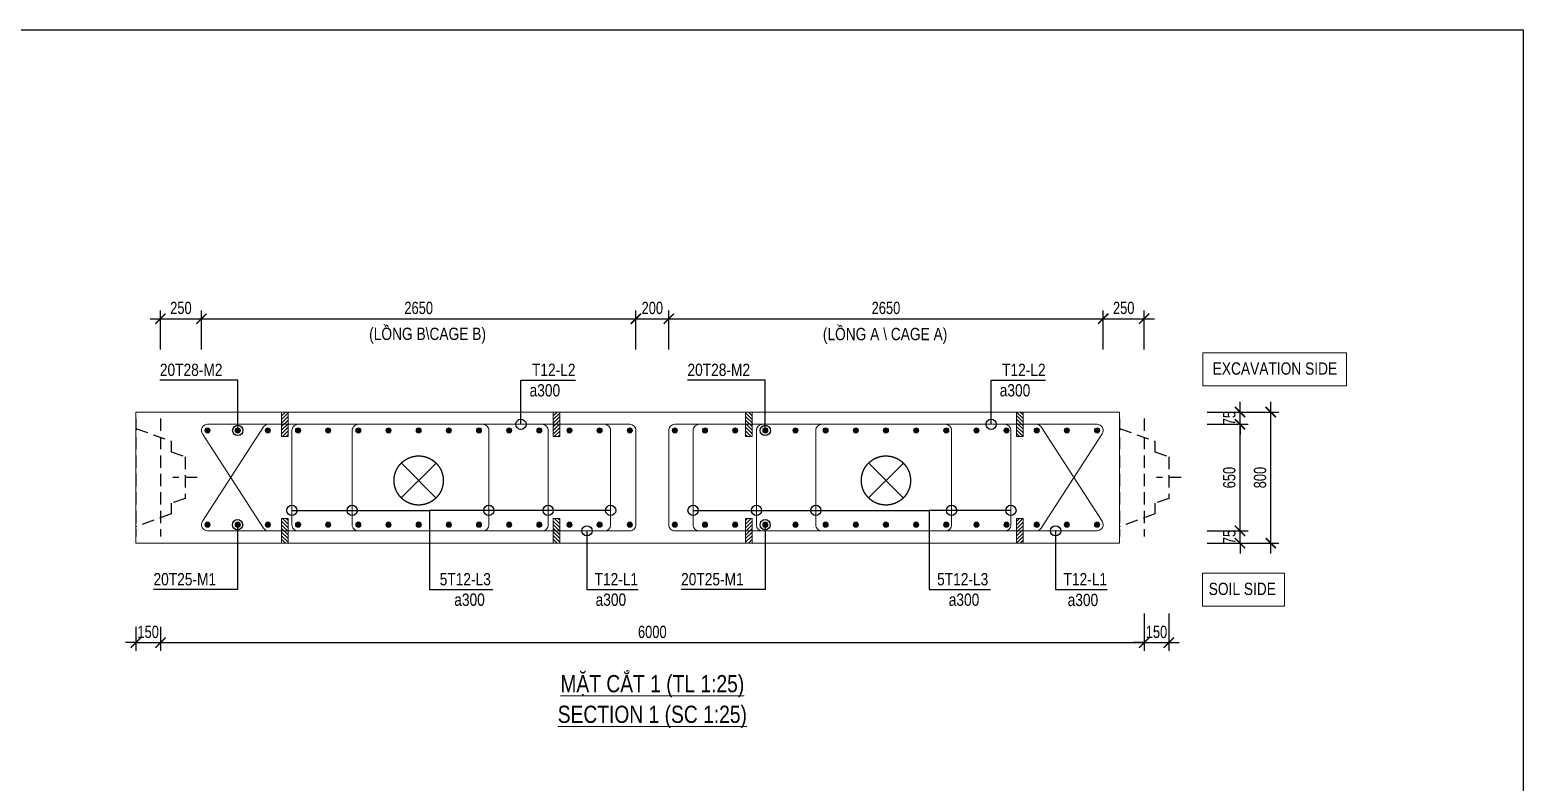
# Model space of a CAD drawing. Header units: millimetres. Extents: x 2746337 to 7547699, y -363432 to 15720.
# Drawn here: x 3008379 to 3044810, y -106472 to -88114 of the extents above; entities that cross this region are included whole.
import ezdxf
from ezdxf.enums import TextEntityAlignment as Align

# ---------------------------------------------------------------- set-up
doc = ezdxf.new("R2010")
doc.units = ezdxf.units.MM
doc.header["$LTSCALE"] = 1200
doc.header["$PDMODE"] = 3
doc.linetypes.add('CENTER', pattern=[2, 1.25, -0.25, 0.25, -0.25])
doc.linetypes.add('HIDDEN', pattern=[0.375, 0.25, -0.125])
for name, color, linetype, lineweight in [('5', 5, 'Continuous', 13), ('BOUND', 3, 'Continuous', 20), ('CWS', 8, 'HIDDEN', 9), ('ENOTE', 2, 'Continuous', 15), ('GRID', 74, 'CENTER', 15), ('K-THUOC', 1, 'Continuous', 18), ('LEADER', 8, 'Continuous', 9), ('MCT', 6, 'Continuous', 20), ('TEXTEN', 3, 'Continuous', 13), ('TEXTMA', 2, 'Continuous', 13), ('TEXTVN', 2, 'Continuous', 20), ('TIE', 4, 'Continuous', 13)]:
    doc.layers.add(name, color=color, linetype=linetype, lineweight=lineweight)
doc.layers.add('CDC.04.HIDDEN', color=8, linetype='HIDDEN')
doc.layers.add('MIE', color=5, linetype='HIDDEN')
doc.styles.add('DB_Arial', font='arial.ttf', dxfattribs={"width": 0.8})
doc.styles.add('SMTEXT', font='arial.ttf', dxfattribs={"width": 0.75})
doc.dimstyles.new('BSV25', dxfattribs={"dimtxt": 300, "dimasz": 250, "dimexe": 200, "dimexo": 0, "dimgap": 108, "dimtad": 1, "dimdec": 0, "dimlfac": 0.25, "dimdsep": 46, "dimtxsty": 'SMTEXT', "dimblk": 'ARCHTICK', "dimcen": 100, "dimdle": 250, "dimclrd": 256, "dimclre": 256, "dimclrt": 2, "dimadec": 0, "dimazin": 0, "dimtfac": 1, "dimtdec": 0, "dimtix": 1, "dimtmove": 2, "dimatfit": 3, "dimfxl": 800, "dimfxlon": 1, "dimtolj": 1, "dimtzin": 0, "dimarcsym": 0})

# ---------------------------------------------------------------- blocks, each defined once
blk = doc.blocks.new('_ArchTick')
at = {"color": 0, "linetype": 'ByBlock', "const_width": 0.15}
blk.add_lwpolyline([(-0.5, -0.5), (0.5, 0.5)], dxfattribs=at)
blk = doc.blocks.new('cws800')
at = {"layer": 'CDC.04.HIDDEN'}
for p, q in [((-600, 1440), (-600, -1440)), ((0, 1440), (0, -1440))]:
    blk.add_line(p, q, dxfattribs=at)
for points in [[(0, 1200), (-860, 888), (-860, 627), (-1200, 507), (-1200, -507), (-860, -627), (-860, -888), (0, -1200)], [(-1500, 0), (-900, 0)]]:
    blk.add_lwpolyline(points, dxfattribs=at)
blk = doc.blocks.new('*D1496')
at = {"layer": 'Defpoints', "color": 0, "transparency": 16777216}
for p in [(3037364, -97440), (3038653, -97440), (3037364, -100640)]:
    blk.add_point(p, dxfattribs=at)
at = {"layer": 'K-THUOC', "lineweight": -2, "transparency": 16777216}
for p, q in [((3038653, -100890), (3038653, -97190)), ((3037853, -97440), (3038853, -97440)), ((3037853, -100640), (3038853, -100640))]:
    blk.add_line(p, q, dxfattribs=at)
at = {"layer": 'K-THUOC', "lineweight": -2, "transparency": 16777216, "xscale": 250, "yscale": 250, "zscale": 250}
for p, rotation in [((3038653, -97440), 90), ((3038653, -100640), 270)]:
    blk.add_blockref('_ArchTick', p, dxfattribs=dict(at, rotation=rotation))
at = {"layer": 'K-THUOC', "color": 2, "transparency": 16777216, "insert": (3038392, -99040), "char_height": 300, "attachment_point": 5, "rotation": 90, "style": 'SMTEXT'}
blk.add_mtext('\\A1;800', dxfattribs=at)
blk = doc.blocks.new('*D1497')
at = {"layer": 'Defpoints', "color": 0, "transparency": 16777216}
for p in [(3037364, -100340), (3037903, -100340), (3037006, -100640)]:
    blk.add_point(p, dxfattribs=at)
at = {"layer": 'K-THUOC', "lineweight": -2, "transparency": 16777216}
for p, q in [((3037903, -100340), (3037903, -100090)), ((3037364, -100340), (3038103, -100340)), ((3037903, -100640), (3037903, -100340)), ((3037103, -100640), (3038103, -100640)), ((3037903, -100640), (3037903, -100890))]:
    blk.add_line(p, q, dxfattribs=at)
at = {"layer": 'K-THUOC', "lineweight": -2, "transparency": 16777216, "xscale": 250, "yscale": 250, "zscale": 250}
for p, rotation in [((3037903, -100340), 270), ((3037903, -100640), 90)]:
    blk.add_blockref('_ArchTick', p, dxfattribs=dict(at, rotation=rotation))
at = {"layer": 'K-THUOC', "color": 2, "transparency": 16777216, "insert": (3037643, -100490), "char_height": 300, "attachment_point": 5, "rotation": 90, "style": 'SMTEXT'}
blk.add_mtext('\\A1;75', dxfattribs=at)
blk = doc.blocks.new('*D1498')
at = {"layer": 'Defpoints', "color": 0, "transparency": 16777216}
for p in [(3037006, -97740), (3037903, -97740), (3037006, -100340)]:
    blk.add_point(p, dxfattribs=at)
at = {"layer": 'K-THUOC', "lineweight": -2, "transparency": 16777216}
for p, q in [((3037903, -100590), (3037903, -97490)), ((3037103, -97740), (3038103, -97740)), ((3037103, -100340), (3038103, -100340))]:
    blk.add_line(p, q, dxfattribs=at)
at = {"layer": 'K-THUOC', "lineweight": -2, "transparency": 16777216, "xscale": 250, "yscale": 250, "zscale": 250}
for p, rotation in [((3037903, -97740), 90), ((3037903, -100340), 270)]:
    blk.add_blockref('_ArchTick', p, dxfattribs=dict(at, rotation=rotation))
at = {"layer": 'K-THUOC', "color": 2, "transparency": 16777216, "insert": (3037642, -99040), "char_height": 300, "attachment_point": 5, "rotation": 90, "style": 'SMTEXT'}
blk.add_mtext('\\A1;650', dxfattribs=at)
blk = doc.blocks.new('*D1499')
at = {"layer": 'Defpoints', "color": 0, "transparency": 16777216}
for p in [(3037006, -97440), (3037903, -97440), (3037006, -97740)]:
    blk.add_point(p, dxfattribs=at)
at = {"layer": 'K-THUOC', "lineweight": -2, "transparency": 16777216}
for p, q in [((3037903, -97440), (3037903, -97190)), ((3037103, -97440), (3038103, -97440)), ((3037903, -97740), (3037903, -97440)), ((3037103, -97740), (3038103, -97740)), ((3037903, -97740), (3037903, -97990))]:
    blk.add_line(p, q, dxfattribs=at)
at = {"layer": 'K-THUOC', "lineweight": -2, "transparency": 16777216, "xscale": 250, "yscale": 250, "zscale": 250}
for p, rotation in [((3037903, -97440), 270), ((3037903, -97740), 90)]:
    blk.add_blockref('_ArchTick', p, dxfattribs=dict(at, rotation=rotation))
at = {"layer": 'K-THUOC', "color": 2, "transparency": 16777216, "insert": (3037643, -97590), "char_height": 300, "attachment_point": 5, "rotation": 90, "style": 'SMTEXT'}
blk.add_mtext('\\A1;75', dxfattribs=at)
blk = doc.blocks.new('*D1500')
at = {"layer": 'Defpoints', "color": 0, "transparency": 16777216}
for p in [(3010965, -102685), (3011565, -102685), (3011565, -103068)]:
    blk.add_point(p, dxfattribs=at)
at = {"layer": 'K-THUOC', "lineweight": -2, "transparency": 16777216}
for p, q in [((3010965, -102685), (3010965, -103268)), ((3011565, -102685), (3011565, -103268)), ((3010965, -103068), (3010715, -103068)), ((3010965, -103068), (3011565, -103068)), ((3011565, -103068), (3011815, -103068))]:
    blk.add_line(p, q, dxfattribs=at)
at = {"layer": 'K-THUOC', "lineweight": -2, "transparency": 16777216, "xscale": 250, "yscale": 250, "zscale": 250}
blk.add_blockref('_ArchTick', (3010965, -103068), dxfattribs=at)
at = {"layer": 'K-THUOC', "lineweight": -2, "transparency": 16777216, "xscale": 250, "yscale": 250, "zscale": 250, "rotation": 180}
blk.add_blockref('_ArchTick', (3011565, -103068), dxfattribs=at)
at = {"layer": 'K-THUOC', "color": 2, "transparency": 16777216, "insert": (3011265, -102807), "char_height": 300, "attachment_point": 5, "style": 'SMTEXT'}
blk.add_mtext('\\A1;150', dxfattribs=at)
blk = doc.blocks.new('*D1501')
at = {"layer": 'Defpoints', "color": 0, "transparency": 16777216}
for p in [(3012565, -95163), (3011565, -95913), (3012565, -95913)]:
    blk.add_point(p, dxfattribs=at)
at = {"layer": 'K-THUOC', "lineweight": -2, "transparency": 16777216}
for p, q in [((3011565, -95913), (3011565, -94963)), ((3012565, -95913), (3012565, -94963)), ((3011315, -95163), (3012815, -95163))]:
    blk.add_line(p, q, dxfattribs=at)
at = {"layer": 'K-THUOC', "lineweight": -2, "transparency": 16777216, "xscale": 250, "yscale": 250, "zscale": 250, "rotation": 180}
blk.add_blockref('_ArchTick', (3011565, -95163), dxfattribs=at)
at = {"layer": 'K-THUOC', "lineweight": -2, "transparency": 16777216, "xscale": 250, "yscale": 250, "zscale": 250}
blk.add_blockref('_ArchTick', (3012565, -95163), dxfattribs=at)
at = {"layer": 'K-THUOC', "color": 2, "transparency": 16777216, "insert": (3012065, -94901), "char_height": 300, "attachment_point": 5, "style": 'SMTEXT'}
blk.add_mtext('\\A1;250', dxfattribs=at)
blk = doc.blocks.new('*D1502')
at = {"layer": 'Defpoints', "color": 0, "transparency": 16777216}
for p in [(3023165, -95163), (3012565, -95913), (3023165, -95913)]:
    blk.add_point(p, dxfattribs=at)
at = {"layer": 'K-THUOC', "lineweight": -2, "transparency": 16777216}
for p, q in [((3012565, -95913), (3012565, -94963)), ((3023165, -95913), (3023165, -94963)), ((3012315, -95163), (3023415, -95163))]:
    blk.add_line(p, q, dxfattribs=at)
at = {"layer": 'K-THUOC', "lineweight": -2, "transparency": 16777216, "xscale": 250, "yscale": 250, "zscale": 250, "rotation": 180}
blk.add_blockref('_ArchTick', (3012565, -95163), dxfattribs=at)
at = {"layer": 'K-THUOC', "lineweight": -2, "transparency": 16777216, "xscale": 250, "yscale": 250, "zscale": 250}
blk.add_blockref('_ArchTick', (3023165, -95163), dxfattribs=at)
at = {"layer": 'K-THUOC', "color": 2, "transparency": 16777216, "insert": (3017865, -94901), "char_height": 300, "attachment_point": 5, "style": 'SMTEXT'}
blk.add_mtext('\\A1;2650', dxfattribs=at)
blk = doc.blocks.new('*D1503')
at = {"layer": 'Defpoints', "color": 0, "transparency": 16777216}
for p in [(3023965, -95163), (3023165, -95913), (3023965, -95913)]:
    blk.add_point(p, dxfattribs=at)
at = {"layer": 'K-THUOC', "lineweight": -2, "transparency": 16777216}
for p, q in [((3023165, -95913), (3023165, -94963)), ((3023965, -95913), (3023965, -94963)), ((3022915, -95163), (3024215, -95163))]:
    blk.add_line(p, q, dxfattribs=at)
at = {"layer": 'K-THUOC', "lineweight": -2, "transparency": 16777216, "xscale": 250, "yscale": 250, "zscale": 250, "rotation": 180}
blk.add_blockref('_ArchTick', (3023165, -95163), dxfattribs=at)
at = {"layer": 'K-THUOC', "lineweight": -2, "transparency": 16777216, "xscale": 250, "yscale": 250, "zscale": 250}
blk.add_blockref('_ArchTick', (3023965, -95163), dxfattribs=at)
at = {"layer": 'K-THUOC', "color": 2, "transparency": 16777216, "insert": (3023565, -94901), "char_height": 300, "attachment_point": 5, "style": 'SMTEXT'}
blk.add_mtext('\\A1;200', dxfattribs=at)
blk = doc.blocks.new('*D1504')
at = {"layer": 'Defpoints', "color": 0, "transparency": 16777216}
for p in [(3034565, -95163), (3023965, -95913), (3034565, -95913)]:
    blk.add_point(p, dxfattribs=at)
at = {"layer": 'K-THUOC', "lineweight": -2, "transparency": 16777216}
for p, q in [((3023965, -95913), (3023965, -94963)), ((3034565, -95913), (3034565, -94963)), ((3023715, -95163), (3034815, -95163))]:
    blk.add_line(p, q, dxfattribs=at)
at = {"layer": 'K-THUOC', "lineweight": -2, "transparency": 16777216, "xscale": 250, "yscale": 250, "zscale": 250, "rotation": 180}
blk.add_blockref('_ArchTick', (3023965, -95163), dxfattribs=at)
at = {"layer": 'K-THUOC', "lineweight": -2, "transparency": 16777216, "xscale": 250, "yscale": 250, "zscale": 250}
blk.add_blockref('_ArchTick', (3034565, -95163), dxfattribs=at)
at = {"layer": 'K-THUOC', "color": 2, "transparency": 16777216, "insert": (3029265, -94901), "char_height": 300, "attachment_point": 5, "style": 'SMTEXT'}
blk.add_mtext('\\A1;2650', dxfattribs=at)
blk = doc.blocks.new('*D1505')
at = {"layer": 'Defpoints', "color": 0, "transparency": 16777216}
for p in [(3035565, -95163), (3034565, -95913), (3035565, -95913)]:
    blk.add_point(p, dxfattribs=at)
at = {"layer": 'K-THUOC', "lineweight": -2, "transparency": 16777216}
for p, q in [((3034565, -95913), (3034565, -94963)), ((3035565, -95913), (3035565, -94963)), ((3034315, -95163), (3035815, -95163))]:
    blk.add_line(p, q, dxfattribs=at)
at = {"layer": 'K-THUOC', "lineweight": -2, "transparency": 16777216, "xscale": 250, "yscale": 250, "zscale": 250, "rotation": 180}
blk.add_blockref('_ArchTick', (3034565, -95163), dxfattribs=at)
at = {"layer": 'K-THUOC', "lineweight": -2, "transparency": 16777216, "xscale": 250, "yscale": 250, "zscale": 250}
blk.add_blockref('_ArchTick', (3035565, -95163), dxfattribs=at)
at = {"layer": 'K-THUOC', "color": 2, "transparency": 16777216, "insert": (3035065, -94901), "char_height": 300, "attachment_point": 5, "style": 'SMTEXT'}
blk.add_mtext('\\A1;250', dxfattribs=at)
blk = doc.blocks.new('*D1506')
at = {"layer": 'Defpoints', "color": 0, "transparency": 16777216}
for p in [(3011565, -102685), (3035565, -102685), (3035565, -103068)]:
    blk.add_point(p, dxfattribs=at)
at = {"layer": 'K-THUOC', "lineweight": -2, "transparency": 16777216}
for p, q in [((3011565, -102685), (3011565, -103268)), ((3035565, -102685), (3035565, -103268)), ((3011315, -103068), (3035815, -103068))]:
    blk.add_line(p, q, dxfattribs=at)
at = {"layer": 'K-THUOC', "lineweight": -2, "transparency": 16777216, "xscale": 250, "yscale": 250, "zscale": 250, "rotation": 180}
blk.add_blockref('_ArchTick', (3011565, -103068), dxfattribs=at)
at = {"layer": 'K-THUOC', "lineweight": -2, "transparency": 16777216, "xscale": 250, "yscale": 250, "zscale": 250}
blk.add_blockref('_ArchTick', (3035565, -103068), dxfattribs=at)
at = {"layer": 'K-THUOC', "color": 2, "transparency": 16777216, "insert": (3023565, -102807), "char_height": 300, "attachment_point": 5, "style": 'SMTEXT'}
blk.add_mtext('\\A1;6000', dxfattribs=at)
blk = doc.blocks.new('mct1')
at = {"lineweight": 9}
h = blk.add_hatch(color=256, dxfattribs=at)
h.dxf.hatch_style = 1
h.paths.add_polyline_path([(-16, 0, 1), (16, 0, 1)])
blk.add_circle((0, 0), 16, dxfattribs=at)
blk = doc.blocks.new('sp')
at = {"layer": '5', "lineweight": 20}
h = blk.add_hatch(dxfattribs=at)
h.set_pattern_fill('ANSI31', color=256, scale=500)
h.set_pattern_definition([(45, (0, 0), (-44.194, 44.194), [])])
h.paths.add_polyline_path([(80, 300), (-80, 300), (-80, -300), (80, -300)])
blk.add_lwpolyline([(-80, -300), (80, -300), (80, 300), (-80, 300)], close=True, dxfattribs=at)
blk = doc.blocks.new('tremie')
at = {"layer": 'MIE', "color": 74, "ltscale": 1000}
for p, q in [((424, -424), (-424, 424)), ((424, 424), (-424, -424))]:
    blk.add_line(p, q, dxfattribs=at)
at = {"layer": 'MIE', "ltscale": 500}
blk.add_circle((0, 0), 600, dxfattribs=at)
blk = doc.blocks.new('*D1507')
at = {"layer": 'Defpoints', "color": 0, "transparency": 16777216}
for p in [(3035565, -102359), (3036165, -102359), (3036165, -103068)]:
    blk.add_point(p, dxfattribs=at)
at = {"layer": 'K-THUOC', "lineweight": -2, "transparency": 16777216}
for p, q in [((3035565, -102359), (3035565, -103268)), ((3036165, -102359), (3036165, -103268)), ((3035565, -103068), (3035315, -103068)), ((3035565, -103068), (3036165, -103068)), ((3036165, -103068), (3036415, -103068))]:
    blk.add_line(p, q, dxfattribs=at)
at = {"layer": 'K-THUOC', "lineweight": -2, "transparency": 16777216, "xscale": 250, "yscale": 250, "zscale": 250}
blk.add_blockref('_ArchTick', (3035565, -103068), dxfattribs=at)
at = {"layer": 'K-THUOC', "lineweight": -2, "transparency": 16777216, "xscale": 250, "yscale": 250, "zscale": 250, "rotation": 180}
blk.add_blockref('_ArchTick', (3036165, -103068), dxfattribs=at)
at = {"layer": 'K-THUOC', "color": 2, "transparency": 16777216, "insert": (3035865, -102807), "char_height": 300, "attachment_point": 5, "style": 'SMTEXT'}
blk.add_mtext('\\A1;150', dxfattribs=at)

msp = doc.modelspace()

# ---------------------------------------------------------------- linework, layer by layer
msp.add_lwpolyline([(2951292.7, -88114), (3044810, -88114), (3044810, -165266.4), (2951292.7, -165266.4)], close=True)
at = {"layer": 'BOUND'}
msp.add_lwpolyline([(3010965, -100639.8), (3034965, -100639.8), (3034965, -97439.8), (3010965, -97439.8)], close=True, dxfattribs=at)
at = {"layer": 'ENOTE'}
for points in [[(3036997, -95997.2), (3040497, -95997.2), (3040497, -96797.2), (3036997, -96797.2)], [(3036986.3, -101373.8), (3038986.3, -101373.8), (3038986.3, -102173.8), (3036986.3, -102173.8)]]:
    msp.add_lwpolyline(points, close=True, dxfattribs=at)
at = {"layer": 'TIE'}
for points in [[(3014199.6, -97739.8, 0.2467092), (3014076, -97804.7), (3012591.4, -100104.7, 0.6042234), (3012715, -100339.8), (3023015, -100339.8, 0.4142136), (3023165, -100189.8), (3023165, -97889.8, 0.4142136), (3023015, -97739.8), (3012715, -97739.8, 0.6042234), (3012591.4, -97974.9), (3014076, -100274.9, 0.2467092), (3014199.6, -100339.8)], [(3015372.1, -100339.8), (3014922.1, -100339.8, -0.4142136), (3014772.1, -100189.8), (3014772.1, -97889.8, -0.4142136), (3014922.1, -97739.8), (3015372.1, -97739.8)], [(3016843.5, -100339.8), (3016393.5, -100339.8, -0.4142136), (3016243.5, -100189.8), (3016243.5, -97889.8, -0.4142136), (3016393.5, -97739.8), (3016843.5, -97739.8)], [(3019427.4, -100339.8, 0.4142136), (3019577.4, -100189.8), (3019577.4, -97889.8, 0.4142136), (3019427.4, -97739.8)], [(3020874.1, -100339.8, 0.4142136), (3021024.1, -100189.8), (3021024.1, -97889.8, 0.4142136), (3020874.1, -97739.8)], [(3022398.5, -100339.8, 0.4142136), (3022548.5, -100189.8), (3022548.5, -97889.8, 0.4142136), (3022398.5, -97739.8)], [(3032930.3, -100339.8, 0.2467092), (3033053.9, -100274.9), (3034538.5, -97974.9, 0.6042234), (3034415, -97739.8), (3024115, -97739.8, 0.4142136), (3023965, -97889.8), (3023965, -100189.8, 0.4142136), (3024115, -100339.8), (3034415, -100339.8, 0.6042234), (3034538.5, -100104.7), (3033053.9, -97804.7, 0.2467092), (3032930.3, -97739.8)], [(3025159.7, -100339.8), (3024709.7, -100339.8, -0.4142136), (3024559.7, -100189.8), (3024559.7, -97889.8, -0.4142136), (3024709.7, -97739.8), (3025159.7, -97739.8)], [(3026705.8, -100339.8), (3026255.8, -100339.8, -0.4142136), (3026105.8, -100189.8), (3026105.8, -97889.8, -0.4142136), (3026255.8, -97739.8), (3026705.8, -97739.8)], [(3028152.5, -100339.8), (3027702.5, -100339.8, -0.4142136), (3027552.5, -100189.8), (3027552.5, -97889.8, -0.4142136), (3027702.5, -97739.8), (3028152.5, -97739.8)], [(3030715.2, -100339.8, 0.4142136), (3030865.2, -100189.8), (3030865.2, -97889.8, 0.4142136), (3030715.2, -97739.8)], [(3032164.2, -100339.8, 0.4142136), (3032314.2, -100189.8), (3032314.2, -97889.8, 0.4142136), (3032164.2, -97739.8)]]:
    msp.add_lwpolyline(points, format="xyb", dxfattribs=at)

# ---------------------------------------------------------------- block references
at = {"layer": 'CWS', "xscale": -1}
for p in [(3010965, -99039.8), (3034965, -99039.8)]:
    msp.add_blockref('cws800', p, dxfattribs=at)
at = {"layer": 'ENOTE'}
for p in [(3014601.4, -97739.8), (3021226.5, -97739.8)]:
    msp.add_blockref('sp', p, dxfattribs=at)
at = {"layer": 'ENOTE', "xscale": -1}
for p in [(3025921.5, -97739.8), (3032528.5, -97739.8)]:
    msp.add_blockref('sp', p, dxfattribs=at)
at = {"layer": 'ENOTE', "xscale": -1, "rotation": 180}
for p in [(3014601.4, -100339.8), (3021226.5, -100339.8)]:
    msp.add_blockref('sp', p, dxfattribs=at)
at = {"layer": 'ENOTE', "rotation": 180}
for p in [(3025921.5, -100339.8), (3032528.5, -100339.8)]:
    msp.add_blockref('sp', p, dxfattribs=at)
at = {"layer": 'GRID', "rotation": 269.6724061558663}
for p in [(3017865, -99110.6), (3029265, -99110.6)]:
    msp.add_blockref('tremie', p, dxfattribs=at)
at = {"layer": 'MCT', "yscale": 4, "zscale": 4, "rotation": 180}
for p, xscale in [((3012715, -97889.8), -4), ((3013450.7, -97889.8), -4), ((3014186.4, -97889.8), -4), ((3014922.1, -97889.8), -4), ((3015657.8, -97889.8), -4), ((3016393.5, -97889.8), -4), ((3017129.2, -97889.8), -4), ((3017865, -97889.8), -4), ((3018600.7, -97889.8), -4), ((3019336.4, -97889.8), -4), ((3020072.1, -97889.8), -4), ((3020807.8, -97889.8), -4), ((3021543.5, -97889.8), -4), ((3022279.2, -97889.8), -4), ((3023015, -97889.8), -4), ((3024115, -97889.8), 4), ((3024850.7, -97889.8), 4), ((3025586.4, -97889.8), 4), ((3026322.1, -97889.8), 4), ((3027057.8, -97889.8), 4), ((3027793.5, -97889.8), 4), ((3028529.2, -97889.8), 4), ((3029265, -97889.8), 4), ((3030000.7, -97889.8), 4), ((3030736.4, -97889.8), 4), ((3031472.1, -97889.8), 4), ((3032207.8, -97889.8), 4), ((3032943.5, -97889.8), 4), ((3033679.2, -97889.8), 4), ((3034415, -97889.8), 4), ((3012715, -100189.8), -4), ((3013450.7, -100189.8), -4), ((3014186.4, -100189.8), -4), ((3014922.1, -100189.8), -4), ((3015657.8, -100189.8), -4), ((3016393.5, -100189.8), -4), ((3017129.2, -100189.8), -4), ((3017865, -100189.8), -4), ((3018600.7, -100189.8), -4), ((3019336.4, -100189.8), -4), ((3020072.1, -100189.8), -4), ((3020807.8, -100189.8), -4), ((3021543.5, -100189.8), -4), ((3022279.2, -100189.8), -4), ((3023015, -100189.8), -4), ((3024115, -100189.8), 4), ((3024850.7, -100189.8), 4), ((3025586.4, -100189.8), 4), ((3026322.1, -100189.8), 4), ((3027057.8, -100189.8), 4), ((3027793.5, -100189.8), 4), ((3028529.2, -100189.8), 4), ((3029265, -100189.8), 4), ((3030000.7, -100189.8), 4), ((3030736.4, -100189.8), 4), ((3031472.1, -100189.8), 4), ((3032207.8, -100189.8), 4), ((3032943.5, -100189.8), 4), ((3033679.2, -100189.8), 4), ((3034415, -100189.8), 4)]:
    msp.add_blockref('mct1', p, dxfattribs=dict(at, xscale=xscale))

# ---------------------------------------------------------------- texts
at = {"layer": 'TEXTEN', "style": 'DB_Arial', "width": 0.8}
for s, p in [('T12-L2', (3021690.8, -96559.8)), ('T12-L2', (3033160.6, -96559.8)), ('5T12-L3', (3019626.1, -101669.8)), ('T12-L1', (3023217.7, -101669.8)), ('5T12-L3', (3031761.3, -101669.8)), ('T12-L1', (3034658.9, -101669.8)), ('a300', (3019478.8, -102169.8)), ('a300', (3031542.4, -102169.8))]:
    msp.add_text(s, height=300, dxfattribs=at).set_placement(p, align=Align.RIGHT)
for p in [(3020570.8, -97059.8), (3032040.6, -97059.8), (3022180.9, -102169.8), (3033697.1, -102175)]:
    msp.add_text('a300', height=300, dxfattribs=at).set_placement(p)
at = {"layer": 'TEXTMA', "style": 'DB_Arial', "width": 0.8}
for s, p in [('20T28-M2', (3011550.7, -96559.8)), ('20T28-M2', (3024422.1, -96559.8)), ('20T25-M1', (3011395.5, -101669.8)), ('20T25-M1', (3024266.9, -101669.8))]:
    msp.add_text(s, height=300, dxfattribs=at).set_placement(p)
at = {"layer": 'TEXTVN', "style": 'DB_Arial', "width": 0.8}
for s, p in [('(LỒNG B\\CAGE B)', (3016656.9, -95681.3)), ('(LỒNG A \\ CAGE A)', (3027725.5, -95686.8))]:
    msp.add_text(s, height=300, rotation=360, dxfattribs=at).set_placement(p)
msp.add_text('EXCAVATION SIDE', height=300, dxfattribs=at).set_placement((3037236.2, -96528.9))
msp.add_text('SOIL SIDE', height=300, dxfattribs=at).set_placement((3038778.5, -101905.5), align=Align.RIGHT)
for s, p in [('%%UMẶT CẮT 1 (TL 1:25)', (3023565, -104068.5)), ('%%USECTION 1 (SC 1:25)', (3023565, -104868.5))]:
    msp.add_text(s, height=420, rotation=360, dxfattribs=at).set_placement(p, align=Align.MIDDLE)

# ---------------------------------------------------------------- dimensions: what is measured, and where the dimension line sits
at = {"layer": 'K-THUOC'}
for base, p1, p2, picture, middle in [((3012565, -95162.5), (3011565, -95912.5), (3012565, -95912.5), '*D1501', (3012065, -94901.3)), ((3023165, -95162.5), (3012565, -95912.5), (3023165, -95912.5), '*D1502', (3017865, -94901.3)), ((3023965, -95162.5), (3023165, -95912.5), (3023965, -95912.5), '*D1503', (3023565, -94901.3)), ((3034565, -95162.5), (3023965, -95912.5), (3034565, -95912.5), '*D1504', (3029265, -94901.3)), ((3035565, -95162.5), (3034565, -95912.5), (3035565, -95912.5), '*D1505', (3035065, -94901.3)), ((3036165, -103068.5), (3035565, -102359.4), (3036165, -102359.4), '*D1507', (3035865, -102807.3)), ((3011565, -103068.5), (3010965, -102684.7), (3011565, -102684.7), '*D1500', (3011265, -102807.3)), ((3035565, -103068.5), (3011565, -102684.7), (3035565, -102684.7), '*D1506', (3023565, -102807.3))]:
    dim = msp.add_linear_dim(base=base, p1=p1, p2=p2, dimstyle='BSV25', dxfattribs=at)
    dim.commit()
    dim.dimension.update_dxf_attribs({"geometry": picture, "text_midpoint": middle})
for base, p1, p2, picture, middle in [((3037903.1, -97439.8), (3037006.3, -97739.8), (3037006.3, -97439.8), '*D1499', (3037642.6, -97589.8)), ((3038653.1, -97439.8), (3037364.4, -100639.8), (3037364.4, -97439.8), '*D1496', (3038391.9, -99039.8)), ((3037903.1, -97739.8), (3037006.3, -100339.8), (3037006.3, -97739.8), '*D1498', (3037641.9, -99039.8)), ((3037903.1, -100339.8), (3037006.3, -100639.8), (3037364.4, -100339.8), '*D1497', (3037642.6, -100489.8))]:
    dim = msp.add_linear_dim(base=base, p1=p1, p2=p2, angle=90, dimstyle='BSV25', dxfattribs=at)
    dim.commit()
    dim.dimension.update_dxf_attribs({"geometry": picture, "text_midpoint": middle})

# ---------------------------------------------------------------- leaders
at = {"layer": 'LEADER'}
for points in [[(3013450.7, -97889.8), (3013450.7, -96659.8), (3011550.7, -96659.8)], [(3020360.8, -97739.8), (3020360.8, -96659.8), (3021690.8, -96659.8)], [(3026322.1, -97889.8), (3026322.1, -96659.8), (3024422.1, -96659.8)], [(3031830.6, -97739.8), (3031830.6, -96659.8), (3033160.6, -96659.8)], [(3014772.1, -99839.8), (3018125.9, -99839.8), (3018125.9, -101769.8), (3019674, -101769.8)], [(3016243.5, -99839.8), (3018125.9, -99839.8), (3018125.9, -101769.8), (3019674, -101769.8)], [(3021024.1, -99839.8), (3018125.9, -99839.8), (3018125.9, -101769.8), (3019674, -101769.8)], [(3022548.5, -99839.8), (3018125.9, -99839.8), (3018125.9, -101769.8), (3019674, -101769.8)], [(3019577.4, -99839.8), (3018125.9, -99839.8), (3018125.9, -101769.8)], [(3024559.7, -99839.8), (3030316.7, -99839.8), (3030316.7, -101769.8), (3031817, -101769.8)], [(3026105.8, -99839.8), (3030316.7, -99839.8), (3030316.7, -101769.8), (3031817, -101769.8)], [(3027552.5, -99839.8), (3030316.7, -99839.8), (3030316.7, -101769.8)], [(3030865.2, -99839.8), (3030316.7, -99839.8), (3030316.7, -101769.8), (3031817, -101769.8)], [(3032314.2, -99839.8), (3030316.7, -99839.8), (3030316.7, -101769.8), (3031817, -101769.8)], [(3013446.7, -100189.8), (3013446.7, -101769.8), (3011395.5, -101769.8)], [(3026318.1, -100189.8), (3026318.1, -101769.8), (3024266.9, -101769.8)], [(3021970.9, -100339.8), (3021970.9, -101769.8), (3023216.6, -101769.8)], [(3033404.1, -100339.8), (3033404.1, -101769.8), (3034658.9, -101769.8)]]:
    msp.add_leader(points, dimstyle='BSV25', override={"dimldrblk": 'Origin'}, dxfattribs=at)

doc.saveas('drawing.dxf')
